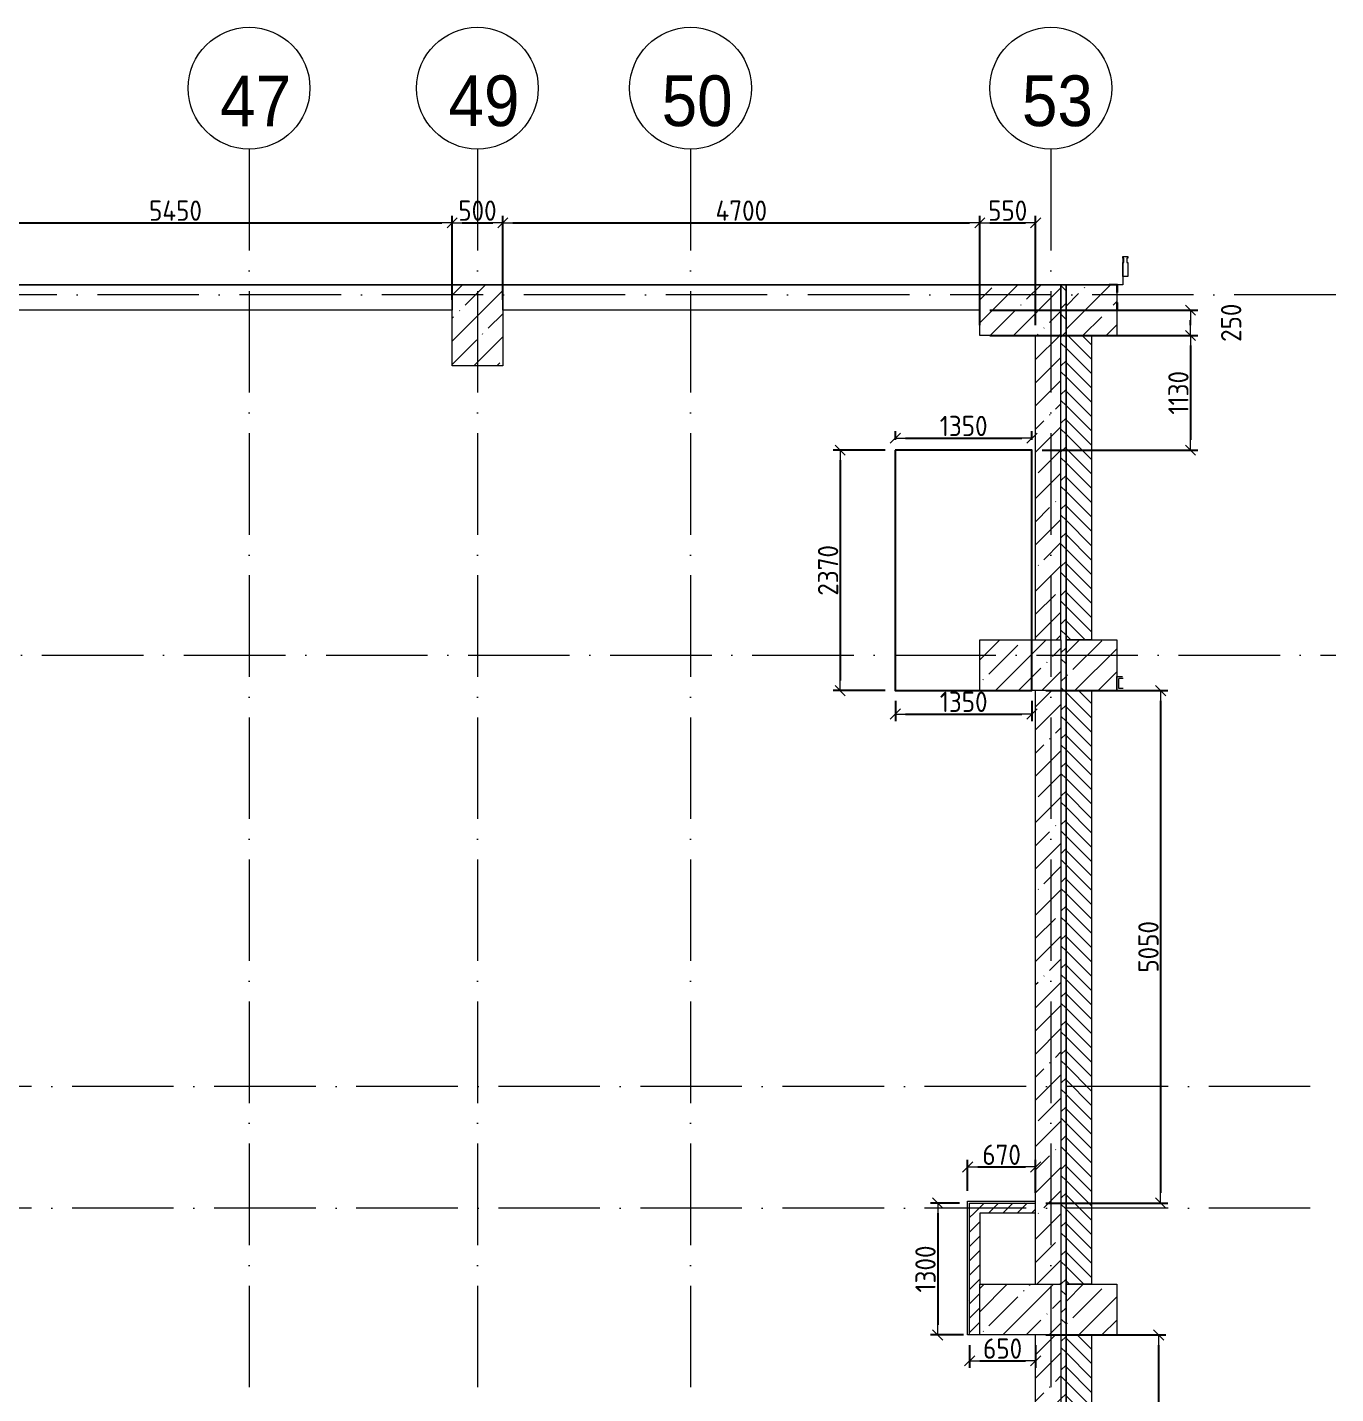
# Model space of a CAD drawing. Header units: millimetres. Extents: x -81576 to 1046824, y -248937 to 691537.
# Drawn here: x 817158 to 830050, y 80854 to 94319 of the extents above; entities that cross this region are included whole.
import ezdxf

# ---------------------------------------------------------------- set-up
doc = ezdxf.new("R2010")
doc.units = ezdxf.units.MM
doc.linetypes.add('50_200_ШТРИХ_1Т_ш5_п1_п1_', pattern=[1400, 1000, -200, 0, -200])
for name, color, linetype, lineweight, true_color in [('A-GENM-1', 7, 'Continuous', 9, 0xaaaaaa), ('A-GENM-2', 7, 'Continuous', 20, 0xaaaaaa), ('I-WALL-2', 7, 'Continuous', 5, 0xff7d7d), ('Оси-1', 7, 'Continuous', 20, 0xaaaaaa), ('Оси-2', 7, 'Continuous', 9, 0xaaaaaa), ('Оси-3', 7, '50_200_ШТРИХ_1Т_ш5_п1_п1_', 9, 0xaaaaaa)]:
    doc.layers.add(name, color=color, linetype=linetype, lineweight=lineweight, true_color=true_color)
for name, color, linetype, lineweight in [('A-GLAZ-CWMG', 7, 'Continuous', 9), ('A-GLAZ-CWMG-1', 7, 'Continuous', 20), ('A-WALL', 7, 'Continuous', 5), ('A-WALL-FNSH-1', 7, 'Continuous', 5), ('I-WALL', 7, 'Continuous', 5), ('S-COLS', 7, 'Continuous', 9), ('S-COLS-1', 7, 'Continuous', 5), ('Размеры', 7, 'Continuous', 15)]:
    doc.layers.add(name, color=color, linetype=linetype, lineweight=lineweight)
doc.styles.add('Arial', font='arial.ttf', dxfattribs={"width": 0.9, "height": 500})
doc.styles.add('СПДС', font='isocpeur.ttf', dxfattribs={"width": 0.9})
doc.dimstyles.new('Размера А3', dxfattribs={"dimtxt": 200, "dimasz": 100, "dimexe": 70, "dimexo": 100, "dimgap": 20, "dimtad": 1, "dimdec": 0, "dimrnd": 10, "dimzin": 0, "dimdsep": 46, "dimtxsty": 'СПДС', "dimblk": 'ARROWHEAD_6', "dimcen": 1, "dimclrd": 256, "dimclre": 256, "dimclrt": 256, "dimazin": 0, "dimtfac": 1, "dimtdec": 0, "dimtmove": 2, "dimatfit": 3, "dimfxl": 1, "dimtolj": 1, "dimtzin": 0, "dimarcsym": 0})
pattern_1 = [(45, (752642.6, 6101.08), (-228.0985, 228.0985), []), (45, (752870.7, 6101.08), (-228.0985, 228.0985), [403.225, -80.645, 6.706, -73.939])]
pattern_2 = [(45, (752642.59, 6101.08), (-70.71068, 70.71068), [])]
pattern_3 = [(0, (752642.59, 6101.08), (406.4, 101.6), [6.706, -298.094, 6.706, -298.094, -1625.6]), (0, (752642.59, 6101.08), (406.4, 101.6), [-609.6, 6.706, -602.894, 6.706, -298.094, -711.2]), (0, (752642.59, 6101.08), (406.4, 101.6), [-1524, 6.706, -196.494, 6.706, -501.294]), (120, (752794.99, 6151.88), (-291.18818, 301.15272), [6.706, -298.094, 6.706, -298.094, -1625.6]), (120, (752794.99, 6151.88), (-291.18818, 301.15272), [-609.6, 6.706, -602.894, 6.706, -298.094, -711.2]), (120, (752794.99, 6151.88), (-291.18818, 301.15272), [-1524, 6.706, -196.494, 6.706, -501.294]), (240, (752845.79, 6355.08), (-115.21182, -402.75272), [6.706, -298.094, 6.706, -298.094, -1625.6]), (240, (752845.79, 6355.08), (-115.21182, -402.75272), [-609.6, 6.706, -602.894, 6.706, -298.094, -711.2]), (240, (752845.79, 6355.08), (-115.21182, -402.75272), [-1524, 6.706, -196.494, 6.706, -501.294])]

# ---------------------------------------------------------------- blocks, each defined once
blk = doc.blocks.new('Прямоугольный импост - Импост структурный с накладкой - 180мм-22437156-АИ_План потолка_1 этаж')
at = {"layer": 'A-GLAZ-CWMG-1'}
for p, q in [((0, 17), (-50, 17)), ((-50, 17), (-50, 0)), ((-50, 0), (-40, 0)), ((-40, 0), (-40, -40)), ((-10, 0), (0, 0)), ((-10, -40), (-10, 0)), ((0, 0), (0, 17)), ((-40, -40), (-50, -40)), ((-50, -40), (-50, -180)), ((0, -40), (-10, -40)), ((0, -180), (0, -40)), ((-50, -180), (0, -180))]:
    blk.add_line(p, q, dxfattribs=at)
blk = doc.blocks.new('BSC_Колонна _Прямоугольная - 500х800-V298-АИ_План потолка_1 этаж')
at = {"layer": 'S-COLS-1'}
h = blk.add_hatch(dxfattribs=at)
h.set_pattern_fill('FP_189', color=256, style=0, pattern_type=2)
h.set_pattern_definition([(315, (-81931.04, 74300), (228.0985, 228.0985), []), (315, (-81931.04, 74071.9), (228.0985, 228.0985), [403.225, -80.645, 6.706, -73.939])])
h.paths.add_polyline_path([(-250, -400), (250, -400), (250, 400), (-250, 400), (-250, -150)])
for p, q in [((-250, 400), (250, 400)), ((-250, -400), (-250, 400)), ((250, 400), (250, -400)), ((250, -400), (-250, -400))]:
    blk.add_line(p, q, dxfattribs=at)
blk = doc.blocks.new('BSC_Колонна _Прямоугольная - 500х800-V299-АИ_План потолка_1 этаж')
at = {"layer": 'S-COLS-1'}
h = blk.add_hatch(dxfattribs=at)
h.set_pattern_fill('FP_190', color=256, style=0, pattern_type=2)
h.set_pattern_definition([(315, (-75581.04, 74300), (228.0985, 228.0985), []), (315, (-75581.04, 74071.9), (228.0985, 228.0985), [403.225, -80.645, 6.706, -73.939])])
h.paths.add_polyline_path([(-250, -364), (-250, -400), (250, -400), (250, 400), (-250, 400), (-250, -150)])
for p, q in [((-250, 400), (250, 400)), ((-250, -400), (-250, 400)), ((250, 400), (250, -400)), ((250, -400), (-250, -400))]:
    blk.add_line(p, q, dxfattribs=at)
blk = doc.blocks.new('Фахверк _газобетон торцы_66 - Фахверк _газобетон торцы_-25511793-АИ_План потолка_1 этаж')
at = {"layer": 'A-GENM-2'}
for p, q in [((89325, 156983), (89325, 156989)), ((89325, 156989), (89406, 156989)), ((89400, 156983), (89325, 156983)), ((89400, 156908), (89400, 156983)), ((89406, 156908), (89400, 156908)), ((89406, 156989), (89406, 156908)), ((89325, 156727), (89325, 156733)), ((89325, 156733), (89400, 156733)), ((89400, 156808), (89406, 156808)), ((89400, 156733), (89400, 156808)), ((89406, 156808), (89406, 156727)), ((89406, 156727), (89325, 156727))]:
    blk.add_line(p, q, dxfattribs=at)
blk = doc.blocks.new('Ось сетки - Круг_Ø6_00__ISO-2_5_0_9K_-17386508-АИ_План потолка_1 этаж')
at = {"layer": 'Оси-1'}
blk.add_circle((0, 0), 3, dxfattribs=at)
blk = doc.blocks.new('ARROWHEAD_6')
at = {"color": 0, "linetype": 'Continuous'}
for p, q in [((0, 0), (-1, 0)), ((-0.5, -0.5), (0.5, 0.5))]:
    blk.add_line(p, q, dxfattribs=at)
blk = doc.blocks.new('*D2335')
at = {"layer": 'Defpoints', "color": 0, "transparency": 16777216}
for p in [(821343, 92392), (815893, 91532), (821343, 91532)]:
    blk.add_point(p, dxfattribs=at)
at = {"layer": 'Размеры', "lineweight": -2, "transparency": 16777216}
for p, q in [((815893, 91632), (815893, 92462)), ((815993, 92392), (821243, 92392)), ((821343, 91632), (821343, 92462))]:
    blk.add_line(p, q, dxfattribs=at)
at = {"layer": 'Размеры', "lineweight": -2, "transparency": 16777216, "xscale": 100, "yscale": 100, "zscale": 100, "rotation": 180}
blk.add_blockref('ARROWHEAD_6', (815893, 92392), dxfattribs=at)
at = {"layer": 'Размеры', "lineweight": -2, "transparency": 16777216, "xscale": 100, "yscale": 100, "zscale": 100}
blk.add_blockref('ARROWHEAD_6', (821343, 92392), dxfattribs=at)
at = {"layer": 'Размеры', "transparency": 16777216, "insert": (818618, 92512), "char_height": 200, "attachment_point": 5, "style": 'СПДС'}
blk.add_mtext('\\A1;5450', dxfattribs=at)
blk = doc.blocks.new('*D2336')
at = {"layer": 'Defpoints', "color": 0, "transparency": 16777216}
for p in [(821843, 92392), (821343, 91532), (821843, 91532)]:
    blk.add_point(p, dxfattribs=at)
at = {"layer": 'Размеры', "lineweight": -2, "transparency": 16777216}
for p, q in [((821343, 91632), (821343, 92462)), ((821443, 92392), (821743, 92392)), ((821843, 91632), (821843, 92462))]:
    blk.add_line(p, q, dxfattribs=at)
at = {"layer": 'Размеры', "lineweight": -2, "transparency": 16777216, "xscale": 100, "yscale": 100, "zscale": 100, "rotation": 180}
blk.add_blockref('ARROWHEAD_6', (821343, 92392), dxfattribs=at)
at = {"layer": 'Размеры', "lineweight": -2, "transparency": 16777216, "xscale": 100, "yscale": 100, "zscale": 100}
blk.add_blockref('ARROWHEAD_6', (821843, 92392), dxfattribs=at)
at = {"layer": 'Размеры', "transparency": 16777216, "insert": (821593, 92512), "char_height": 200, "attachment_point": 5, "style": 'СПДС'}
blk.add_mtext('\\A1;500', dxfattribs=at)
blk = doc.blocks.new('*D2337')
at = {"layer": 'Defpoints', "color": 0, "transparency": 16777216}
for p in [(826543, 92392), (821843, 91532), (826543, 91532)]:
    blk.add_point(p, dxfattribs=at)
at = {"layer": 'Размеры', "lineweight": -2, "transparency": 16777216}
for p, q in [((821843, 91632), (821843, 92462)), ((821943, 92392), (826443, 92392)), ((826543, 91632), (826543, 92462))]:
    blk.add_line(p, q, dxfattribs=at)
at = {"layer": 'Размеры', "lineweight": -2, "transparency": 16777216, "xscale": 100, "yscale": 100, "zscale": 100, "rotation": 180}
blk.add_blockref('ARROWHEAD_6', (821843, 92392), dxfattribs=at)
at = {"layer": 'Размеры', "lineweight": -2, "transparency": 16777216, "xscale": 100, "yscale": 100, "zscale": 100}
blk.add_blockref('ARROWHEAD_6', (826543, 92392), dxfattribs=at)
at = {"layer": 'Размеры', "transparency": 16777216, "insert": (824193, 92512), "char_height": 200, "attachment_point": 5, "style": 'СПДС'}
blk.add_mtext('\\A1;4700', dxfattribs=at)
blk = doc.blocks.new('*D2338')
at = {"layer": 'Defpoints', "color": 0, "transparency": 16777216}
for p in [(826543, 91532), (828620, 91532), (826543, 91282)]:
    blk.add_point(p, dxfattribs=at)
at = {"layer": 'Размеры', "lineweight": -2, "transparency": 16777216}
for p, q in [((826643, 91532), (828690, 91532)), ((828620, 91382), (828620, 91432)), ((826643, 91282), (828690, 91282))]:
    blk.add_line(p, q, dxfattribs=at)
at = {"layer": 'Размеры', "lineweight": -2, "transparency": 16777216, "xscale": 100, "yscale": 100, "zscale": 100}
for p, rotation in [((828620, 91532), 90), ((828620, 91282), 270)]:
    blk.add_blockref('ARROWHEAD_6', p, dxfattribs=dict(at, rotation=rotation))
at = {"layer": 'Размеры', "transparency": 16777216, "insert": (829020, 91407), "char_height": 200, "attachment_point": 5, "rotation": 90, "style": 'СПДС'}
blk.add_mtext('\\A1;250', dxfattribs=at)
blk = doc.blocks.new('*D2339')
at = {"layer": 'Defpoints', "color": 0, "transparency": 16777216}
for p in [(827093, 92392), (826543, 91282), (827093, 91282)]:
    blk.add_point(p, dxfattribs=at)
at = {"layer": 'Размеры', "lineweight": -2, "transparency": 16777216}
for p, q in [((826543, 91382), (826543, 92462)), ((826643, 92392), (826993, 92392)), ((827093, 91382), (827093, 92462))]:
    blk.add_line(p, q, dxfattribs=at)
at = {"layer": 'Размеры', "lineweight": -2, "transparency": 16777216, "xscale": 100, "yscale": 100, "zscale": 100, "rotation": 180}
blk.add_blockref('ARROWHEAD_6', (826543, 92392), dxfattribs=at)
at = {"layer": 'Размеры', "lineweight": -2, "transparency": 16777216, "xscale": 100, "yscale": 100, "zscale": 100}
blk.add_blockref('ARROWHEAD_6', (827093, 92392), dxfattribs=at)
at = {"layer": 'Размеры', "transparency": 16777216, "insert": (826818, 92512), "char_height": 200, "attachment_point": 5, "style": 'СПДС'}
blk.add_mtext('\\A1;550', dxfattribs=at)
blk = doc.blocks.new('*D2340')
at = {"layer": 'Defpoints', "color": 0, "transparency": 16777216}
for p in [(827093, 91282), (827057, 90152), (828620, 90152)]:
    blk.add_point(p, dxfattribs=at)
at = {"layer": 'Размеры', "lineweight": -2, "transparency": 16777216}
for p, q in [((827193, 91282), (828690, 91282)), ((828620, 91182), (828620, 90252)), ((827157, 90152), (828690, 90152))]:
    blk.add_line(p, q, dxfattribs=at)
at = {"layer": 'Размеры', "lineweight": -2, "transparency": 16777216, "xscale": 100, "yscale": 100, "zscale": 100}
for p, rotation in [((828620, 91282), 90), ((828620, 90152), 270)]:
    blk.add_blockref('ARROWHEAD_6', p, dxfattribs=dict(at, rotation=rotation))
at = {"layer": 'Размеры', "transparency": 16777216, "insert": (828500, 90717), "char_height": 200, "attachment_point": 5, "rotation": 90, "style": 'СПДС'}
blk.add_mtext('\\A1;1130', dxfattribs=at)
blk = doc.blocks.new('*D2341')
at = {"layer": 'Defpoints', "color": 0, "transparency": 16777216}
for p in [(827057, 90270), (825711, 90152), (827057, 90152)]:
    blk.add_point(p, dxfattribs=at)
at = {"layer": 'Размеры', "lineweight": -2, "transparency": 16777216}
for p, q in [((825711, 90252), (825711, 90340)), ((825811, 90270), (826957, 90270)), ((827057, 90252), (827057, 90340))]:
    blk.add_line(p, q, dxfattribs=at)
at = {"layer": 'Размеры', "lineweight": -2, "transparency": 16777216, "xscale": 100, "yscale": 100, "zscale": 100, "rotation": 180}
blk.add_blockref('ARROWHEAD_6', (825711, 90270), dxfattribs=at)
at = {"layer": 'Размеры', "lineweight": -2, "transparency": 16777216, "xscale": 100, "yscale": 100, "zscale": 100}
blk.add_blockref('ARROWHEAD_6', (827057, 90270), dxfattribs=at)
at = {"layer": 'Размеры', "transparency": 16777216, "insert": (826384, 90390), "char_height": 200, "attachment_point": 5, "style": 'СПДС'}
blk.add_mtext('\\A1;1350', dxfattribs=at)
blk = doc.blocks.new('*D2342')
at = {"layer": 'Defpoints', "color": 0, "transparency": 16777216}
for p in [(825711, 90152), (825168, 87782), (825711, 87782)]:
    blk.add_point(p, dxfattribs=at)
at = {"layer": 'Размеры', "lineweight": -2, "transparency": 16777216}
for p, q in [((825611, 90152), (825098, 90152)), ((825168, 90052), (825168, 87882)), ((825611, 87782), (825098, 87782))]:
    blk.add_line(p, q, dxfattribs=at)
at = {"layer": 'Размеры', "lineweight": -2, "transparency": 16777216, "xscale": 100, "yscale": 100, "zscale": 100}
for p, rotation in [((825168, 90152), 90), ((825168, 87782), 270)]:
    blk.add_blockref('ARROWHEAD_6', p, dxfattribs=dict(at, rotation=rotation))
at = {"layer": 'Размеры', "transparency": 16777216, "insert": (825048, 88967), "char_height": 200, "attachment_point": 5, "rotation": 90, "style": 'СПДС'}
blk.add_mtext('\\A1;2370', dxfattribs=at)
blk = doc.blocks.new('*D2343')
at = {"layer": 'Defpoints', "color": 0, "transparency": 16777216}
for p in [(825711, 87782), (827057, 87782), (827057, 87551)]:
    blk.add_point(p, dxfattribs=at)
at = {"layer": 'Размеры', "lineweight": -2, "transparency": 16777216}
for p, q in [((825711, 87682), (825711, 87481)), ((827057, 87682), (827057, 87481)), ((825811, 87551), (826957, 87551))]:
    blk.add_line(p, q, dxfattribs=at)
at = {"layer": 'Размеры', "lineweight": -2, "transparency": 16777216, "xscale": 100, "yscale": 100, "zscale": 100, "rotation": 180}
blk.add_blockref('ARROWHEAD_6', (825711, 87551), dxfattribs=at)
at = {"layer": 'Размеры', "lineweight": -2, "transparency": 16777216, "xscale": 100, "yscale": 100, "zscale": 100}
blk.add_blockref('ARROWHEAD_6', (827057, 87551), dxfattribs=at)
at = {"layer": 'Размеры', "transparency": 16777216, "insert": (826384, 87671), "char_height": 200, "attachment_point": 5, "style": 'СПДС'}
blk.add_mtext('\\A1;1350', dxfattribs=at)
blk = doc.blocks.new('*D2344')
at = {"layer": 'Defpoints', "color": 0, "transparency": 16777216}
for p in [(827093, 87782), (827093, 82732), (828325, 82732)]:
    blk.add_point(p, dxfattribs=at)
at = {"layer": 'Размеры', "lineweight": -2, "transparency": 16777216}
for p, q in [((827193, 87782), (828395, 87782)), ((828325, 87682), (828325, 82832)), ((827193, 82732), (828395, 82732))]:
    blk.add_line(p, q, dxfattribs=at)
at = {"layer": 'Размеры', "lineweight": -2, "transparency": 16777216, "xscale": 100, "yscale": 100, "zscale": 100}
for p, rotation in [((828325, 87782), 90), ((828325, 82732), 270)]:
    blk.add_blockref('ARROWHEAD_6', p, dxfattribs=dict(at, rotation=rotation))
at = {"layer": 'Размеры', "transparency": 16777216, "insert": (828205, 85257), "char_height": 200, "attachment_point": 5, "rotation": 90, "style": 'СПДС'}
blk.add_mtext('\\A1;5050', dxfattribs=at)
blk = doc.blocks.new('*D2345')
at = {"layer": 'Defpoints', "color": 0, "transparency": 16777216}
for p in [(827093, 83088), (826423, 82752), (827093, 82732)]:
    blk.add_point(p, dxfattribs=at)
at = {"layer": 'Размеры', "lineweight": -2, "transparency": 16777216}
for p, q in [((826423, 82852), (826423, 83158)), ((826523, 83088), (826993, 83088)), ((827093, 82832), (827093, 83158))]:
    blk.add_line(p, q, dxfattribs=at)
at = {"layer": 'Размеры', "lineweight": -2, "transparency": 16777216, "xscale": 100, "yscale": 100, "zscale": 100, "rotation": 180}
blk.add_blockref('ARROWHEAD_6', (826423, 83088), dxfattribs=at)
at = {"layer": 'Размеры', "lineweight": -2, "transparency": 16777216, "xscale": 100, "yscale": 100, "zscale": 100}
blk.add_blockref('ARROWHEAD_6', (827093, 83088), dxfattribs=at)
at = {"layer": 'Размеры', "transparency": 16777216, "insert": (826758, 83208), "char_height": 200, "attachment_point": 5, "style": 'СПДС'}
blk.add_mtext('\\A1;670', dxfattribs=at)
blk = doc.blocks.new('*D2346')
at = {"layer": 'Defpoints', "color": 0, "transparency": 16777216}
for p in [(826443, 82732), (826128, 81432), (826483, 81432)]:
    blk.add_point(p, dxfattribs=at)
at = {"layer": 'Размеры', "lineweight": -2, "transparency": 16777216}
for p, q in [((826343, 82732), (826058, 82732)), ((826128, 82632), (826128, 81532)), ((826383, 81432), (826058, 81432))]:
    blk.add_line(p, q, dxfattribs=at)
at = {"layer": 'Размеры', "lineweight": -2, "transparency": 16777216, "xscale": 100, "yscale": 100, "zscale": 100}
for p, rotation in [((826128, 82732), 90), ((826128, 81432), 270)]:
    blk.add_blockref('ARROWHEAD_6', p, dxfattribs=dict(at, rotation=rotation))
at = {"layer": 'Размеры', "transparency": 16777216, "insert": (826008, 82082), "char_height": 200, "attachment_point": 5, "rotation": 90, "style": 'СПДС'}
blk.add_mtext('\\A1;1300', dxfattribs=at)
blk = doc.blocks.new('*D2347')
at = {"layer": 'Defpoints', "color": 0, "transparency": 16777216}
for p in [(826443, 81432), (827093, 81432), (827093, 81178)]:
    blk.add_point(p, dxfattribs=at)
at = {"layer": 'Размеры', "lineweight": -2, "transparency": 16777216}
for p, q in [((826443, 81332), (826443, 81108)), ((827093, 81332), (827093, 81108)), ((826543, 81178), (826993, 81178))]:
    blk.add_line(p, q, dxfattribs=at)
at = {"layer": 'Размеры', "lineweight": -2, "transparency": 16777216, "xscale": 100, "yscale": 100, "zscale": 100, "rotation": 180}
blk.add_blockref('ARROWHEAD_6', (826443, 81178), dxfattribs=at)
at = {"layer": 'Размеры', "lineweight": -2, "transparency": 16777216, "xscale": 100, "yscale": 100, "zscale": 100}
blk.add_blockref('ARROWHEAD_6', (827093, 81178), dxfattribs=at)
at = {"layer": 'Размеры', "transparency": 16777216, "insert": (826768, 81298), "char_height": 200, "attachment_point": 5, "style": 'СПДС'}
blk.add_mtext('\\A1;650', dxfattribs=at)
blk = doc.blocks.new('*D2348')
at = {"layer": 'Defpoints', "color": 0, "transparency": 16777216}
for p in [(827093, 81432), (827093, 76482), (828305, 76482)]:
    blk.add_point(p, dxfattribs=at)
at = {"layer": 'Размеры', "lineweight": -2, "transparency": 16777216}
for p, q in [((827193, 81432), (828375, 81432)), ((828305, 81332), (828305, 76582)), ((827193, 76482), (828375, 76482))]:
    blk.add_line(p, q, dxfattribs=at)
at = {"layer": 'Размеры', "lineweight": -2, "transparency": 16777216, "xscale": 100, "yscale": 100, "zscale": 100}
for p, rotation in [((828305, 81432), 90), ((828305, 76482), 270)]:
    blk.add_blockref('ARROWHEAD_6', p, dxfattribs=dict(at, rotation=rotation))
at = {"layer": 'Размеры', "transparency": 16777216, "insert": (828185, 78957), "char_height": 200, "attachment_point": 5, "rotation": 90, "style": 'СПДС'}
blk.add_mtext('\\A1;4950', dxfattribs=at)

msp = doc.modelspace()

# ---------------------------------------------------------------- hatches: boundary and pattern name
at = {"layer": 'A-WALL'}
h = msp.add_hatch(dxfattribs=at)
h.set_pattern_fill('FP_1', color=256, style=0, pattern_type=2)
h.set_pattern_definition(pattern_1)
h.paths.add_polyline_path([(827092.6, 88282.1), (827342.6, 88282.1), (827342.6, 91282.1), (827092.6, 91282.1), (827092.6, 88895.8)])
h = msp.add_hatch(dxfattribs=at)
h.set_pattern_fill('FP_1', color=256, style=0, pattern_type=2)
h.set_pattern_definition(pattern_1)
h.paths.add_polyline_path([(827342.6, 81932.1), (827342.6, 87782.1), (827092.6, 87782.1), (827092.6, 81932.1)])
h = msp.add_hatch(dxfattribs=at)
h.set_pattern_fill('FP_1', color=256, style=0, pattern_type=2)
h.set_pattern_definition(pattern_1)
h.paths.add_polyline_path([(827092.6, 73781.8), (827342.6, 73781.8), (827342.6, 75981.8), (827092.6, 75981.8), (827092.6, 73995.1)])
h.paths.add_polyline_path([(827092.6, 76481.8), (827342.6, 76481.8), (827342.6, 81432.1), (827092.6, 81432.1), (827092.6, 76640.4)])
at = {"layer": 'I-WALL'}
h = msp.add_hatch(dxfattribs=at)
h.set_pattern_fill('FP_123', color=256, style=0, pattern_type=2)
h.set_pattern_definition([(45, (752642.6, 6101.08), (-141.42136, 141.42136), []), (135, (752642.6, 6101.08), (-141.42136, -141.42136), [])])
h.paths.add_polyline_path([(827392.6, 73281.8), (827392.6, 91782.1), (827342.6, 91781.8), (827342.6, 73281.8)])
h = msp.add_hatch(dxfattribs=at)
h.set_pattern_fill('FP_2', color=256, style=0, pattern_type=2)
h.set_pattern_definition([(135, (752642.59, 6101.08), (-70.71068, -70.71068), [])])
h.paths.add_polyline_path([(827642.6, 73781.8), (827642.6, 75981.8), (827392.6, 75981.8), (827392.6, 73781.8)])
h.paths.add_polyline_path([(827392.6, 76481.8), (827642.6, 76481.8), (827642.6, 81432.1), (827392.6, 81432.1), (827392.6, 76640.4)])
h.paths.add_polyline_path([(827642.6, 81932.1), (827642.6, 87782.1), (827392.6, 87782.1), (827392.6, 81932.1)])
h.paths.add_polyline_path([(827392.6, 88282.1), (827642.6, 88282.1), (827642.6, 91282.1), (827392.6, 91282.1), (827392.6, 88337.6)])
h = msp.add_hatch(dxfattribs=at)
h.set_pattern_fill('FP_4', color=256, style=0, pattern_type=2)
h.set_pattern_definition(pattern_2)
h.paths.add_polyline_path([(827092.6, 82632.1), (827092.6, 82732.1), (826442.6, 82732.1), (826442.6, 82632.1), (826542.6, 82632.1)])
h = msp.add_hatch(dxfattribs=at)
h.set_pattern_fill('FP_4', color=256, style=0, pattern_type=2)
h.set_pattern_definition(pattern_2)
h.paths.add_polyline_path([(826442.6, 81432.1), (826542.6, 81432.1), (826542.6, 82632.1), (826442.6, 82632.1), (826442.6, 81442.1)])
at = {"layer": 'I-WALL-2'}
h = msp.add_hatch(dxfattribs=at)
h.set_pattern_fill('FP_3', color=256, style=0, pattern_type=2)
h.set_pattern_definition(pattern_3)
h.paths.add_polyline_path([(826442.6, 82732.1), (827092.6, 82732.1), (827092.6, 82752.1), (826422.6, 82752.1), (826422.6, 82732.1)])
h = msp.add_hatch(dxfattribs=at)
h.set_pattern_fill('FP_3', color=256, style=0, pattern_type=2)
h.set_pattern_definition(pattern_3)
h.paths.add_polyline_path([(826422.6, 81432.1), (826442.6, 81432.1), (826442.6, 82732.1), (826422.6, 82731.5), (826422.6, 81442.1)])
at = {"layer": 'S-COLS-1'}
h = msp.add_hatch(dxfattribs=at)
h.set_pattern_fill('FP_1', color=256, style=0, pattern_type=2)
h.set_pattern_definition(pattern_1)
h.paths.add_polyline_path([(821342.6, 90982.1), (821842.6, 90982.1), (821842.6, 91782.1), (821342.6, 91781.8), (821342.6, 91532.1)])
h = msp.add_hatch(dxfattribs=at)
h.set_pattern_fill('FP_1', color=256, style=0, pattern_type=2)
h.set_pattern_definition(pattern_1)
h.paths.add_polyline_path([(827092.6, 91282.1), (827342.6, 91282.1), (827342.6, 91782.1), (826542.6, 91781.8), (826542.6, 91282.1), (826958.5, 91282.1)])
h = msp.add_hatch(dxfattribs=at)
h.set_pattern_fill('FP_1', color=256, style=0, pattern_type=2)
h.set_pattern_definition(pattern_1)
h.paths.add_polyline_path([(827667.3, 91282.1), (827892.6, 91282.1), (827892.6, 91782.1), (827392.6, 91781.8), (827392.6, 91282.1), (827642.6, 91282.1)])
h = msp.add_hatch(dxfattribs=at)
h.set_pattern_fill('FP_1', color=256, style=0, pattern_type=2)
h.set_pattern_definition(pattern_1)
h.paths.add_polyline_path([(827642.6, 87782.1), (827892.6, 87782.1), (827892.6, 88282.1), (827392.6, 88282.1), (827392.6, 87782.1)])
h = msp.add_hatch(dxfattribs=at)
h.set_pattern_fill('FP_1', color=256, style=0, pattern_type=2)
h.set_pattern_definition(pattern_1)
h.paths.add_polyline_path([(827392.6, 81432.1), (827892.6, 81432.1), (827892.6, 81932.1), (827392.6, 81932.1)])

# ---------------------------------------------------------------- linework, layer by layer
at = {"color": 18, "true_color": 0x000000}
msp.add_lwpolyline([(825710.7, 90152.1), (825710.7, 87782.1), (827057.1, 87782.1), (827057.1, 90152.1)], close=True, dxfattribs=at)
at = {"layer": 'A-WALL'}
for p, q in [((815892.6, 91782.1), (821342.6, 91782.1)), ((821342.6, 91782.1), (821342.6, 91532.1)), ((821842.6, 91782.1), (826542.6, 91782.1)), ((821842.6, 91532.1), (821842.6, 91782.1)), ((826542.6, 91782.1), (826542.6, 91532.1)), ((827342.6, 88282.1), (827342.6, 91782.1)), ((827342.6, 91782.1), (827392.6, 91782.1)), ((827392.6, 91782.1), (827392.6, 91532.1)), ((827392.6, 91782.1), (827392.6, 73281.8)), ((821342.6, 91532.1), (815892.6, 91532.1)), ((826542.6, 91532.1), (821842.6, 91532.1)), ((827392.6, 91532.1), (827342.6, 91532.1)), ((827092.6, 88282.1), (827092.6, 91282.1)), ((827092.6, 91282.1), (827342.6, 91282.1)), ((827392.6, 88282.1), (827392.6, 91282.1)), ((827392.6, 91282.1), (827642.6, 91282.1)), ((827642.6, 91282.1), (827642.6, 88282.1)), ((827642.6, 88282.1), (827392.6, 88282.1)), ((827955.4, 87902.1), (827912.6, 87902.1)), ((827912.6, 87802.1), (827912.6, 87902.1)), ((827955.4, 87802.1), (827912.6, 87802.1)), ((827092.6, 81932.1), (827092.6, 87782.1)), ((827342.6, 87782.1), (827342.6, 81932.1)), ((827392.6, 81932.1), (827392.6, 87782.1)), ((827392.6, 87782.1), (827642.6, 87782.1)), ((827642.6, 87782.1), (827642.6, 81932.1)), ((826442.6, 81432.1), (826442.6, 82732.1)), ((826442.6, 82732.1), (827092.6, 82732.1)), ((827642.6, 81932.1), (827392.6, 81932.1)), ((827092.6, 76481.8), (827092.6, 81432.1)), ((827342.6, 81432.1), (827342.6, 76481.8)), ((827392.6, 76481.8), (827392.6, 81432.1)), ((827392.6, 81432.1), (827642.6, 81432.1)), ((827642.6, 81432.1), (827642.6, 76481.8))]:
    msp.add_line(p, q, dxfattribs=at)
at = {"layer": 'A-WALL-FNSH-1'}
for p, q in [((827952.3, 92059.1), (827952.3, 91782.1)), ((827952.3, 91782.1), (803642.6, 91782.1)), ((827892.6, 87922.1), (827950.4, 87922.1)), ((827892.6, 87782.1), (827892.6, 87922.1)), ((827950.4, 87782.1), (827892.6, 87782.1)), ((826422.6, 81432.1), (826422.6, 82752.1)), ((826422.6, 82752.1), (827092.6, 82752.1)), ((826542.6, 82632.1), (826542.6, 81932.1)), ((827092.6, 82632.1), (826542.6, 82632.1)), ((826542.6, 81432.1), (826422.6, 81432.1))]:
    msp.add_line(p, q, dxfattribs=at)
at = {"layer": 'S-COLS'}
for p, q in [((821342.6, 91532.1), (821342.6, 91782.1)), ((821842.6, 91782.1), (821842.6, 91532.1)), ((826542.6, 91532.1), (826542.6, 91782.1)), ((827342.6, 91782.1), (827342.6, 91532.1)), ((827392.6, 91532.1), (827392.6, 91782.1)), ((827392.6, 88282.1), (827642.6, 88282.1)), ((827642.6, 87782.1), (827392.6, 87782.1)), ((827392.6, 81932.1), (827642.6, 81932.1)), ((827642.6, 81432.1), (827392.6, 81432.1))]:
    msp.add_line(p, q, dxfattribs=at)
at = {"layer": 'S-COLS-1'}
for p, q in [((821342.6, 91782.1), (821842.6, 91782.1)), ((826542.6, 91782.1), (827342.6, 91782.1)), ((827392.6, 91782.1), (827892.6, 91782.1)), ((827892.6, 91782.1), (827892.6, 91282.1)), ((821342.6, 90982.1), (821342.6, 91532.1)), ((821842.6, 91532.1), (821842.6, 90982.1)), ((826542.6, 91282.1), (826542.6, 91532.1)), ((827342.6, 91532.1), (827342.6, 91282.1)), ((827392.6, 91282.1), (827392.6, 91532.1)), ((827342.6, 91282.1), (826542.6, 91282.1)), ((827892.6, 91282.1), (827392.6, 91282.1)), ((821842.6, 90982.1), (821342.6, 90982.1)), ((827392.6, 87782.1), (827392.6, 88282.1)), ((827642.6, 88282.1), (827892.6, 88282.1)), ((827892.6, 88282.1), (827892.6, 87782.1)), ((827892.6, 87782.1), (827642.6, 87782.1)), ((827392.6, 81432.1), (827392.6, 81932.1)), ((827642.6, 81932.1), (827892.6, 81932.1)), ((827892.6, 81932.1), (827892.6, 81432.1)), ((827892.6, 81432.1), (827642.6, 81432.1))]:
    msp.add_line(p, q, dxfattribs=at)
at = {"layer": 'Оси-3'}
for p, q in [((819342.6, 93118.6), (819342.6, 69018.6)), ((821592.6, 93118.6), (821592.6, 69018.3)), ((823692.6, 93118.6), (823692.6, 69018.6)), ((827242.6, 93118.6), (827242.6, 68918.5)), ((830049.8, 91682.1), (801899.6, 91682.1)), ((801899.6, 88131.8), (830049.8, 88131.8)), ((829799.8, 83882.1), (801899.6, 83882.1)), ((829799.8, 82682.1), (801899.6, 82682.1))]:
    msp.add_line(p, q, dxfattribs=at)

# ---------------------------------------------------------------- block references
at = {"layer": 'A-GENM-1'}
msp.add_blockref('Фахверк _газобетон торцы_66 - Фахверк _газобетон торцы_-25511793-АИ_План потолка_1 этаж', (738492.6, -65201.2), dxfattribs=at)
at = {"layer": 'A-GLAZ-CWMG', "extrusion": (0, 0, -1)}
msp.add_blockref('Прямоугольный импост - Импост структурный с накладкой - 180мм-22437156-АИ_План потолка_1 этаж', (-827952.3, 92042.1), dxfattribs=at)
at = {"layer": 'S-COLS', "rotation": 89.9999999999999}
for name, p in [('BSC_Колонна _Прямоугольная - 500х800-V298-АИ_План потолка_1 этаж', (826942.6, 88032.1)), ('BSC_Колонна _Прямоугольная - 500х800-V299-АИ_План потолка_1 этаж', (826942.6, 81682.1))]:
    msp.add_blockref(name, p, dxfattribs=at)
at = {"layer": 'Оси-1', "xscale": 199.9999999999999, "yscale": 199.9999999999999, "zscale": 199.9999999999999, "rotation": 180}
for p in [(819342.6, 93718.6), (821592.6, 93718.6), (823692.6, 93718.6), (827242.6, 93718.6)]:
    msp.add_blockref('Ось сетки - Круг_Ø6_00__ISO-2_5_0_9K_-17386508-АИ_План потолка_1 этаж', p, dxfattribs=at)

# ---------------------------------------------------------------- texts
at = {"layer": 'Оси-2', "char_height": 500, "width": 702, "attachment_point": 5, "line_spacing_factor": 0.936439, "style": 'Arial'}
for s, insert in [('\\pxqc,t4.572,9.144,13.716,18.288,22.86,27.432,32.004,36.576,41.148,45.72,50.292,54.864,59.436,64.008,68.58,73.152,77.724,82.296,86.868,91.44,96.012,100.584,105.156,109.728,114.3,118.872,123.444,128.016,132.588,137.16,141.732,146.304;{49}', (821657.8, 93591.4)), ('\\pxqc,t4.572,9.144,13.716,18.288,22.86,27.432,32.004,36.576,41.148,45.72,50.292,54.864,59.436,64.008,68.58,73.152,77.724,82.296,86.868,91.44,96.012,100.584,105.156,109.728,114.3,118.872,123.444,128.016,132.588,137.16,141.732,146.304;{50}', (823757.8, 93591.4)), ('\\pxqc,t4.572,9.144,13.716,18.288,22.86,27.432,32.004,36.576,41.148,45.72,50.292,54.864,59.436,64.008,68.58,73.152,77.724,82.296,86.868,91.44,96.012,100.584,105.156,109.728,114.3,118.872,123.444,128.016,132.588,137.16,141.732,146.304;{53}', (827307.8, 93591.4)), ('\\pxqc,t4.572,9.144,13.716,18.288,22.86,27.432,32.004,36.576,41.148,45.72,50.292,54.864,59.436,64.008,68.58,73.152,77.724,82.296,86.868,91.44,96.012,100.584,105.156,109.728,114.3,118.872,123.444,128.016,132.588,137.16,141.732,146.304;{47}', (819407.8, 93591.4))]:
    msp.add_mtext(s, dxfattribs=dict(at, insert=insert))

# ---------------------------------------------------------------- dimensions: what is measured, and where the dimension line sits
at = {"layer": 'Размеры'}
for base, p1, p2, picture, middle in [((821342.6, 92392.4), (815892.6, 91532.1), (821342.6, 91532.1), '*D2335', (818617.6, 92512.4)), ((821842.6, 92392.4), (821342.6, 91532.1), (821842.6, 91532.1), '*D2336', (821592.6, 92512.4)), ((826542.6, 92392.4), (821842.6, 91532.1), (826542.6, 91532.1), '*D2337', (824192.6, 92512.4)), ((827092.6, 92392.4), (826542.6, 91282.1), (827092.6, 91282.1), '*D2339', (826817.6, 92512.4)), ((827057.1, 90269.6), (825710.7, 90152.1), (827057.1, 90152.1), '*D2341', (826383.9, 90389.6)), ((827057.1, 87551.3), (825710.7, 87782.1), (827057.1, 87782.1), '*D2343', (826383.9, 87671.3)), ((827092.6, 83087.6), (826422.6, 82752.1), (827092.6, 82732.1), '*D2345', (826757.6, 83207.6)), ((827092.6, 81177.6), (826442.6, 81432.1), (827092.6, 81432.1), '*D2347', (826767.6, 81297.6))]:
    dim = msp.add_linear_dim(base=base, p1=p1, p2=p2, dimstyle='Размера А3', dxfattribs=at)
    dim.commit()
    dim.dimension.update_dxf_attribs({"geometry": picture, "text_midpoint": middle})
for base, p1, p2, picture, middle in [((828620.3, 91532.1), (826542.6, 91282.1), (826542.6, 91532.1), '*D2338', (829020.3, 91407.1)), ((828620.3, 90152.1), (827092.6, 91282.1), (827057.1, 90152.1), '*D2340', (828500.3, 90717.1)), ((825168.5, 87782.1), (825710.7, 90152.1), (825710.7, 87782.1), '*D2342', (825048.5, 88967.1)), ((828325.2, 82732.1), (827092.6, 87782.1), (827092.6, 82732.1), '*D2344', (828205.2, 85257.1)), ((826128.2, 81432.1), (826442.6, 82732.1), (826482.6, 81432.1), '*D2346', (826008.2, 82082.1)), ((828304.8, 76481.8), (827092.6, 81432.1), (827092.6, 76481.8), '*D2348', (828184.8, 78957))]:
    dim = msp.add_linear_dim(base=base, p1=p1, p2=p2, angle=90, dimstyle='Размера А3', dxfattribs=at)
    dim.commit()
    dim.dimension.update_dxf_attribs({"geometry": picture, "text_midpoint": middle})

doc.saveas('drawing.dxf')
